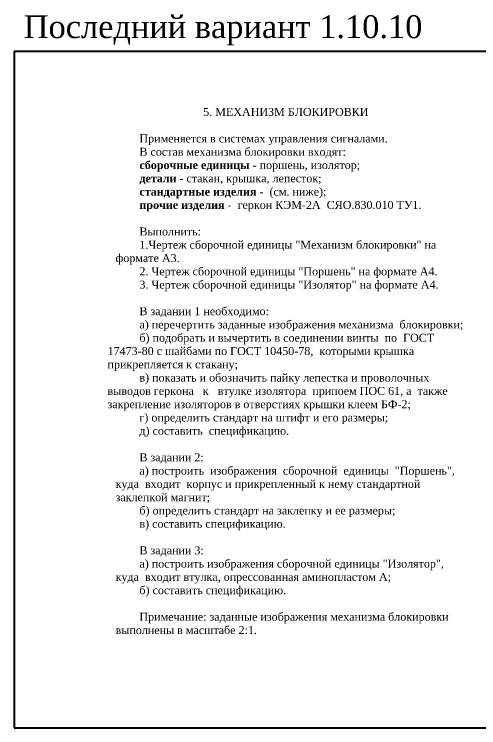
# Model space of a CAD drawing. Header units: millimetres. Extents: x 0 to 1120, y -2 to 441.
# Drawn here: x 0 to 203.9, y 0 to 313.3 of the extents above; entities that cross this region are included whole.
import ezdxf

# ---------------------------------------------------------------- set-up
doc = ezdxf.new("R2010")
doc.units = ezdxf.units.MM
doc.header["$LTSCALE"] = 0.5
doc.layers.get('0').update_dxf_attribs({"linetype": 'CONTINUOUS', "lineweight": 60})
doc.styles.add('стиль1', font='Times New Roman.ttf')

msp = doc.modelspace()

# ---------------------------------------------------------------- linework, layer by layer
at = {"color": 7}
msp.add_line((0, 0), (0, 0), dxfattribs=at)
at = {"color": 7, "lineweight": -3}
msp.add_lwpolyline([(0, 0), (420, 0), (420, 297), (0, 297)], close=True, dxfattribs=at)

# ---------------------------------------------------------------- texts
at = {"color": 1, "lineweight": -3, "style": 'стиль1'}
msp.add_text('Последний вариант 1.10.10', height=10, dxfattribs=at).set_placement((4.14, 302.87))
at = {"color": 7, "insert": (40.95, 278.03), "char_height": 3.5, "width": 153.8667, "attachment_point": 1, "style": 'стиль1'}
msp.add_mtext('{\\fTimes New Roman|b0|i0|c204|p18;^I^I^I^I\\P^I^I^I5. МЕХАНИЗМ БЛОКИРОВКИ\\P\\P^IПрименяется в системах управления сигналами.\\P^IВ состав механизма блокировки входят:\\P^I\\fTimes New Roman|b1|i0|c204|p18;сборочные единицы\\fTimes New Roman|b0|i0|c204|p18; - поршень, изолятор;\\P^I\\fTimes New Roman|b1|i0|c204|p18;детали\\fTimes New Roman|b0|i0|c204|p18; - стакан, крышка, лепесток;\\P^I\\fTimes New Roman|b1|i0|c204|p18;стандартные изделия \\fTimes New Roman|b0|i0|c204|p18;-  (см. ниже);\\P\\fTimes New Roman|b1|i0|c204|p18;\\C256;^Iпрочие изделия \\fTimes New Roman|b0|i0|c204|p18;-  геркон КЭМ-2А  СЯО.830.010 ТУ1.^I\\C7;\\P\\P^IВыполнить:\\P\\pi-3.5,l3.5;^I1.Чертеж сборочной единицы "Механизм блокировки" на формате А3.\\P\\pi0,l0;^I2. Чертеж сборочной единицы "Поршень" на формате А4.\\P^I3. Чертеж сборочной единицы "Изолятор" на формате А4.\\P\\P^IВ задании 1 необходимо:\\P^Iа) перечертить заданные изображения механизма  блокировки;\\P\\pi-3.53778,l3.53778;^Iб) подобрать и вычертить в соединении винты  по  ГОСТ 17473-80 с шайбами по ГОСТ }10450{\\fTimes New Roman|b0|i0|c204|p18;-78,  которыми крышка прикрепляется к стакану;  \\P^Iв) показать и обозначить пайку лепестка и проволочных выводов геркона   к   втулке изолятора  припоем ПОС 61, а  также  закрепление изоляторов в отверстиях крышки клеем БФ-2;\\P\\pi0,l0;^Iг) определить стандарт на штифт и его размеры;\\P^Iд) составить  спецификацию.\\P\\P^IВ задании 2:\\P\\pi-3.53778,l3.53778;^Iа) построить  изображения  сборочной  единицы  "Поршень", куда  входит  корпус и прикрепленный к нему стандартной заклепкой магнит; \\P\\pi0,l0;^Iб) определить стандарт на заклепку и ее размеры;\\P^Iв) составить спецификацию.\\P\\P^IВ задании 3:\\P\\pi-3.53778,l3.53778;^Iа) построить изображения сборочной единицы "Изолятор", куда  входит втулка, опрессованная аминопластом А;\\P\\pi0,l0;^Iб) составить спецификацию.\\P^I\\P\\pi-3.53778,l3.53778;^IПримечание: заданные изображения механизма блокировки выполнены в масштабе 2:1.\\P\\pi0,l0;^I^I^I}', dxfattribs=at)

doc.saveas('drawing.dxf')
